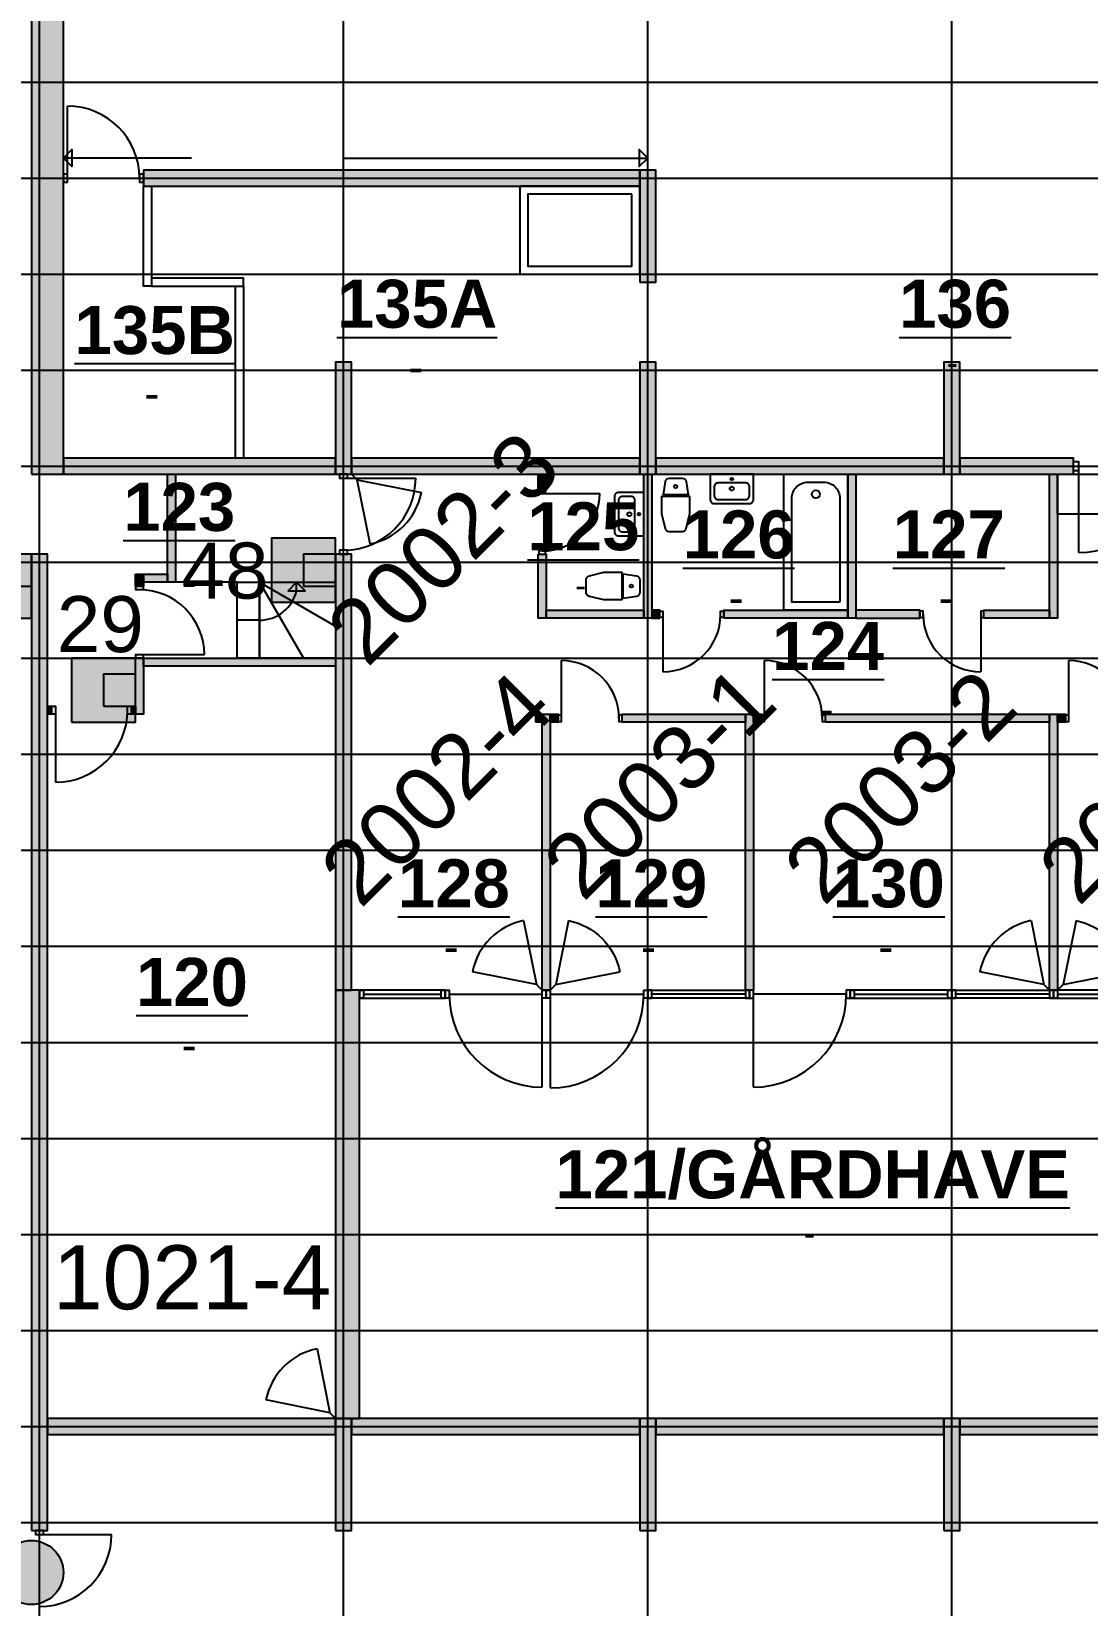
# Model space of a CAD drawing. Header units: millimetres. Extents: x 96064 to 243032, y 44049 to 165007.
# Drawn here: x 163200 to 176394, y 57162 to 76832 of the extents above; entities that cross this region are included whole.
import ezdxf

# ---------------------------------------------------------------- set-up
doc = ezdxf.new("R2010")
doc.units = ezdxf.units.MM
doc.header["$LTSCALE"] = 20
for name, color, linetype in [('-  Lette vægge - nye', 7, 'CONTINUOUS'), ('-  Stueplan eksist', 7, 'CONTINUOUS'), ('-  Trapper', 1, 'CONTINUOUS'), ('- Døre og vinduer', 12, 'CONTINUOUS'), ('- EL og VVS', 4, 'CONTINUOUS'), ('-ADK', 140, 'CONTINUOUS'), ('-Alarm', 20, 'CONTINUOUS'), ('-Dørfølere', 90, 'CONTINUOUS'), ('-Grid', 254, 'CONTINUOUS'), ('-Rum m2', 6, 'CONTINUOUS'), ('-Rumnumre', 6, 'CONTINUOUS'), ('-Skrav. eksist.', 253, 'CONTINUOUS')]:
    doc.layers.add(name, color=color, linetype=linetype)
doc.styles.add('100', font='arial.ttf', dxfattribs={"height": 150})

# ---------------------------------------------------------------- blocks, each defined once
blk = doc.blocks.new('Rumføler')
at = {"layer": '-Alarm'}
blk.add_line((-71, 71), (0, 0), dxfattribs=at)
blk.add_lwpolyline([(-231, 871), (-71, 71), (-871, 231)], dxfattribs=at)
blk.add_arc((-71, 71), 816, 101.3099, 168.6901, dxfattribs=at)
blk = doc.blocks.new('ADK')
at = {"layer": '-ADK'}
h = blk.add_hatch(color=256, dxfattribs=at)
h.dxf.hatch_style = 1
h.paths.add_polyline_path([(-400, -400), (400, -400), (400, 400), (-400, 400)])
blk.add_lwpolyline([(-400, -400), (400, -400), (400, 400), (-400, 400)], close=True, dxfattribs=at)
blk = doc.blocks.new('Dør-sensor')
at = {"layer": '-Dørfølere'}
h = blk.add_hatch(color=256, dxfattribs=at)
h.dxf.hatch_style = 1
edge = h.paths.add_edge_path()
edge.add_arc((0, 0), 400, 0, 360)
blk.add_circle((0, 0), 400, dxfattribs=at)

msp = doc.modelspace()

# ---------------------------------------------------------------- hatches: boundary and pattern name
at = {"layer": '-ADK'}
h = msp.add_hatch(color=256, dxfattribs=at)
h.dxf.hatch_style = 1
h.paths.add_polyline_path([(162800, 69901.6), (163200, 69901.6), (163200, 70301.6), (162800, 70301.6)])
h = msp.add_hatch(color=256, dxfattribs=at)
h.dxf.hatch_style = 1
h.paths.add_polyline_path([(166600, 69900), (167000, 69900), (167000, 70300), (166600, 70300)])
h = msp.add_hatch(color=256, dxfattribs=at)
h.dxf.hatch_style = 1
h.paths.add_polyline_path([(164100, 68400), (164500, 68400), (164500, 68800), (164100, 68800)])
at = {"layer": '-Skrav. eksist.'}
h = msp.add_hatch(color=256, dxfattribs=at)
h.dxf.hatch_style = 1
h.paths.add_polyline_path([(163200, 71300), (163600, 71300), (163600, 85900), (163200, 85900)], flags=17)
h = msp.add_hatch(color=256, dxfattribs=at)
h.dxf.hatch_style = 1
h.paths.add_polyline_path([(163200, 71300), (163600, 71300), (163600, 85900), (163200, 85900)], flags=17)
h = msp.add_hatch(color=256, dxfattribs=at)
h.dxf.hatch_style = 1
h.paths.add_polyline_path([(170800, 74900), (170800, 75100), (164600, 75100), (164600, 74900)], flags=17)
h = msp.add_hatch(color=256, dxfattribs=at)
h.dxf.hatch_style = 1
h.paths.add_polyline_path([(170800, 74900), (170800, 75100), (164600, 75100), (164600, 74900)], flags=17)
h = msp.add_hatch(color=256, dxfattribs=at)
h.dxf.hatch_style = 1
h.paths.add_polyline_path([(170800, 73700), (171000, 73700), (171000, 75100), (170800, 75100)], flags=17)
h = msp.add_hatch(color=256, dxfattribs=at)
h.dxf.hatch_style = 1
h.paths.add_polyline_path([(170800, 73700), (171000, 73700), (171000, 75100), (170800, 75100)], flags=17)
h = msp.add_hatch(color=256, dxfattribs=at)
h.dxf.hatch_style = 1
h.paths.add_polyline_path([(167000, 71300), (167200, 71300), (167200, 72700), (167000, 72700)], flags=17)
h = msp.add_hatch(color=256, dxfattribs=at)
h.dxf.hatch_style = 1
h.paths.add_polyline_path([(167000, 71300), (167200, 71300), (167200, 72700), (167000, 72700)], flags=17)
h = msp.add_hatch(color=256, dxfattribs=at)
h.dxf.hatch_style = 1
h.paths.add_polyline_path([(170800, 71300), (171000, 71300), (171000, 72700), (170800, 72700)], flags=17)
h = msp.add_hatch(color=256, dxfattribs=at)
h.dxf.hatch_style = 1
h.paths.add_polyline_path([(170800, 71300), (171000, 71300), (171000, 72700), (170800, 72700)], flags=17)
h = msp.add_hatch(color=256, dxfattribs=at)
h.dxf.hatch_style = 1
h.paths.add_polyline_path([(174600, 71300), (174800, 71300), (174800, 72700), (174600, 72700)], flags=17)
h = msp.add_hatch(color=256, dxfattribs=at)
h.dxf.hatch_style = 1
h.paths.add_polyline_path([(174600, 71300), (174800, 71300), (174800, 72700), (174600, 72700)], flags=17)
h = msp.add_hatch(color=256, dxfattribs=at)
h.dxf.hatch_style = 1
h.paths.add_polyline_path([(167000, 71300), (167000, 71500), (163600, 71500), (163600, 71300)], flags=17)
h = msp.add_hatch(color=256, dxfattribs=at)
h.dxf.hatch_style = 1
h.paths.add_polyline_path([(167000, 71300), (167000, 71500), (163600, 71500), (163600, 71300)], flags=17)
h = msp.add_hatch(color=256, dxfattribs=at)
h.dxf.hatch_style = 1
h.paths.add_polyline_path([(170800, 71300), (170800, 71500), (167200, 71500), (167200, 71300)], flags=17)
h = msp.add_hatch(color=256, dxfattribs=at)
h.dxf.hatch_style = 1
h.paths.add_polyline_path([(170800, 71300), (170800, 71500), (167200, 71500), (167200, 71300)], flags=17)
h = msp.add_hatch(color=256, dxfattribs=at)
h.dxf.hatch_style = 1
h.paths.add_polyline_path([(174600, 71300), (174600, 71500), (171000, 71500), (171000, 71300)], flags=17)
h = msp.add_hatch(color=256, dxfattribs=at)
h.dxf.hatch_style = 1
h.paths.add_polyline_path([(174600, 71300), (174600, 71500), (171000, 71500), (171000, 71300)], flags=17)
h = msp.add_hatch(color=256, dxfattribs=at)
h.dxf.hatch_style = 1
h.paths.add_polyline_path([(176220, 71300), (176220, 71500), (174800, 71500), (174800, 71300)], flags=17)
h = msp.add_hatch(color=256, dxfattribs=at)
h.dxf.hatch_style = 1
h.paths.add_polyline_path([(176220, 71300), (176220, 71500), (174800, 71500), (174800, 71300)], flags=17)
h = msp.add_hatch(color=256, dxfattribs=at)
h.dxf.hatch_style = 1
h.paths.add_polyline_path([(164900, 71300), (165000, 71300), (165000, 69950), (164900, 69950)], flags=17)
h = msp.add_hatch(color=256, dxfattribs=at)
h.dxf.hatch_style = 1
h.paths.add_polyline_path([(164900, 71300), (165000, 71300), (165000, 69950), (164900, 69950)], flags=17)
h = msp.add_hatch(color=256, dxfattribs=at)
h.dxf.hatch_style = 1
h.paths.add_polyline_path([(169530, 71300), (169630, 71300), (169630, 71100), (169530, 71100)], flags=17)
h = msp.add_hatch(color=256, dxfattribs=at)
h.dxf.hatch_style = 1
h.paths.add_polyline_path([(169530, 71300), (169630, 71300), (169630, 71100), (169530, 71100)], flags=17)
h = msp.add_hatch(color=256, dxfattribs=at)
h.dxf.hatch_style = 1
h.paths.add_polyline_path([(170850, 71300), (170950, 71300), (170950, 69500), (170850, 69500)], flags=17)
h = msp.add_hatch(color=256, dxfattribs=at)
h.dxf.hatch_style = 1
h.paths.add_polyline_path([(170850, 71300), (170950, 71300), (170950, 69500), (170850, 69500)], flags=17)
h = msp.add_hatch(color=256, dxfattribs=at)
h.dxf.hatch_style = 1
h.paths.add_polyline_path([(173400, 71300), (173500, 71300), (173500, 69500), (173400, 69500)], flags=17)
h = msp.add_hatch(color=256, dxfattribs=at)
h.dxf.hatch_style = 1
h.paths.add_polyline_path([(173400, 71300), (173500, 71300), (173500, 69500), (173400, 69500)], flags=17)
h = msp.add_hatch(color=256, dxfattribs=at)
h.dxf.hatch_style = 1
h.paths.add_polyline_path([(175920, 71300), (176020, 71300), (176020, 69500), (175920, 69500)], flags=17)
h = msp.add_hatch(color=256, dxfattribs=at)
h.dxf.hatch_style = 1
h.paths.add_polyline_path([(175920, 71300), (176020, 71300), (176020, 69500), (175920, 69500)], flags=17)
h = msp.add_hatch(color=256, dxfattribs=at)
h.dxf.hatch_style = 1
h.paths.add_polyline_path([(163200, 58100), (163400, 58100), (163400, 70300), (163200, 70300)], flags=17)
h = msp.add_hatch(color=256, dxfattribs=at)
h.dxf.hatch_style = 1
h.paths.add_polyline_path([(163200, 58100), (163400, 58100), (163400, 70300), (163200, 70300)], flags=17)
h = msp.add_hatch(color=256, dxfattribs=at)
h.dxf.hatch_style = 1
h.paths.add_polyline_path([(167000, 64850), (167200, 64850), (167200, 70300), (167000, 70300)], flags=17)
h = msp.add_hatch(color=256, dxfattribs=at)
h.dxf.hatch_style = 1
h.paths.add_polyline_path([(167000, 64850), (167200, 64850), (167200, 70300), (167000, 70300)], flags=17)
h = msp.add_hatch(color=256, dxfattribs=at)
h.dxf.hatch_style = 1
h.paths.add_polyline_path([(169530, 70300), (169630, 70300), (169630, 69500), (169530, 69500)], flags=17)
h = msp.add_hatch(color=256, dxfattribs=at)
h.dxf.hatch_style = 1
h.paths.add_polyline_path([(169530, 70300), (169630, 70300), (169630, 69500), (169530, 69500)], flags=17)
h = msp.add_hatch(color=256, dxfattribs=at)
h.dxf.hatch_style = 1
h.paths.add_polyline_path([(164500, 70050), (164600, 70050), (164600, 69900), (164500, 69900)], flags=17)
h = msp.add_hatch(color=256, dxfattribs=at)
h.dxf.hatch_style = 1
h.paths.add_polyline_path([(164500, 70050), (164600, 70050), (164600, 69900), (164500, 69900)], flags=17)
h = msp.add_hatch(color=256, dxfattribs=at)
h.dxf.hatch_style = 1
h.paths.add_polyline_path([(164600, 69950), (164600, 70050), (164900, 70050), (164900, 69950)], flags=17)
h = msp.add_hatch(color=256, dxfattribs=at)
h.dxf.hatch_style = 1
h.paths.add_polyline_path([(164600, 69950), (164600, 70050), (164900, 70050), (164900, 69950)], flags=17)
h = msp.add_hatch(color=256, dxfattribs=at)
h.dxf.hatch_style = 1
h.paths.add_polyline_path([(169630, 69500), (169630, 69600), (170850, 69600), (170850, 69500)], flags=17)
h = msp.add_hatch(color=256, dxfattribs=at)
h.dxf.hatch_style = 1
h.paths.add_polyline_path([(169630, 69500), (169630, 69600), (170850, 69600), (170850, 69500)], flags=17)
h = msp.add_hatch(color=256, dxfattribs=at)
h.dxf.hatch_style = 1
h.paths.add_polyline_path([(171050, 69500), (171050, 69600), (170950, 69600), (170950, 69500)], flags=17)
h = msp.add_hatch(color=256, dxfattribs=at)
h.dxf.hatch_style = 1
h.paths.add_polyline_path([(171050, 69500), (171050, 69600), (170950, 69600), (170950, 69500)], flags=17)
h = msp.add_hatch(color=256, dxfattribs=at)
h.dxf.hatch_style = 1
h.paths.add_polyline_path([(171850, 69500), (171850, 69600), (173400, 69600), (173400, 69500)], flags=17)
h = msp.add_hatch(color=256, dxfattribs=at)
h.dxf.hatch_style = 1
h.paths.add_polyline_path([(171850, 69500), (171850, 69600), (173400, 69600), (173400, 69500)], flags=17)
h = msp.add_hatch(color=256, dxfattribs=at)
h.dxf.hatch_style = 1
h.paths.add_polyline_path([(174300, 69500), (174300, 69600), (173500, 69600), (173500, 69500)], flags=17)
h = msp.add_hatch(color=256, dxfattribs=at)
h.dxf.hatch_style = 1
h.paths.add_polyline_path([(174300, 69500), (174300, 69600), (173500, 69600), (173500, 69500)], flags=17)
h = msp.add_hatch(color=256, dxfattribs=at)
h.dxf.hatch_style = 1
h.paths.add_polyline_path([(175100, 69500), (175100, 69600), (175920, 69600), (175920, 69500)], flags=17)
h = msp.add_hatch(color=256, dxfattribs=at)
h.dxf.hatch_style = 1
h.paths.add_polyline_path([(175100, 69500), (175100, 69600), (175920, 69600), (175920, 69500)], flags=17)
h = msp.add_hatch(color=256, dxfattribs=at)
h.dxf.hatch_style = 1
h.paths.add_polyline_path([(164500, 69000), (164600, 69000), (164600, 68300), (164500, 68300)], flags=17)
h = msp.add_hatch(color=256, dxfattribs=at)
h.dxf.hatch_style = 1
h.paths.add_polyline_path([(164500, 69000), (164600, 69000), (164600, 68300), (164500, 68300)], flags=17)
h = msp.add_hatch(color=256, dxfattribs=at)
h.dxf.hatch_style = 1
h.paths.add_polyline_path([(164600, 68900), (164600, 69000), (167000, 69000), (167000, 68900)], flags=17)
h = msp.add_hatch(color=256, dxfattribs=at)
h.dxf.hatch_style = 1
h.paths.add_polyline_path([(164600, 68900), (164600, 69000), (167000, 69000), (167000, 68900)], flags=17)
h = msp.add_hatch(color=256, dxfattribs=at)
h.dxf.hatch_style = 1
h.paths.add_polyline_path([(163450, 68300), (163400, 68300), (163400, 68400), (163450, 68400)])
h = msp.add_hatch(color=256, dxfattribs=at)
h.dxf.hatch_style = 1
h.paths.add_polyline_path([(163450, 68300), (163400, 68300), (163400, 68400), (163450, 68400)])
h = msp.add_hatch(color=256, dxfattribs=at)
h.dxf.hatch_style = 1
h.paths.add_polyline_path([(164500, 68300), (164450, 68300), (164450, 68400), (164500, 68400)])
h = msp.add_hatch(color=256, dxfattribs=at)
h.dxf.hatch_style = 1
h.paths.add_polyline_path([(164500, 68300), (164450, 68300), (164450, 68400), (164500, 68400)])
h = msp.add_hatch(color=256, dxfattribs=at)
h.dxf.hatch_style = 1
h.paths.add_polyline_path([(169500, 68200), (169500, 68300), (169580, 68300), (169580, 68200)], flags=17)
h = msp.add_hatch(color=256, dxfattribs=at)
h.dxf.hatch_style = 1
h.paths.add_polyline_path([(169500, 68200), (169500, 68300), (169580, 68300), (169580, 68200)], flags=17)
h = msp.add_hatch(color=256, dxfattribs=at)
h.dxf.hatch_style = 1
h.paths.add_polyline_path([(169580, 68300), (169680, 68300), (169680, 64850), (169580, 64850)], flags=17)
h = msp.add_hatch(color=256, dxfattribs=at)
h.dxf.hatch_style = 1
h.paths.add_polyline_path([(169580, 68300), (169680, 68300), (169680, 64850), (169580, 64850)], flags=17)
h = msp.add_hatch(color=256, dxfattribs=at)
h.dxf.hatch_style = 1
h.paths.add_polyline_path([(169680, 68200), (169680, 68300), (169780, 68300), (169780, 68200)], flags=17)
h = msp.add_hatch(color=256, dxfattribs=at)
h.dxf.hatch_style = 1
h.paths.add_polyline_path([(169680, 68200), (169680, 68300), (169780, 68300), (169780, 68200)], flags=17)
h = msp.add_hatch(color=256, dxfattribs=at)
h.dxf.hatch_style = 1
h.paths.add_polyline_path([(170580, 68200), (170580, 68300), (172120, 68300), (172120, 68200)], flags=17)
h = msp.add_hatch(color=256, dxfattribs=at)
h.dxf.hatch_style = 1
h.paths.add_polyline_path([(170580, 68200), (170580, 68300), (172120, 68300), (172120, 68200)], flags=17)
h = msp.add_hatch(color=256, dxfattribs=at)
h.dxf.hatch_style = 1
h.paths.add_polyline_path([(172120, 68300), (172220, 68300), (172220, 64850), (172120, 64850)], flags=17)
h = msp.add_hatch(color=256, dxfattribs=at)
h.dxf.hatch_style = 1
h.paths.add_polyline_path([(172120, 68300), (172220, 68300), (172220, 64850), (172120, 64850)], flags=17)
h = msp.add_hatch(color=256, dxfattribs=at)
h.dxf.hatch_style = 1
h.paths.add_polyline_path([(172220, 68200), (172220, 68300), (172320, 68300), (172320, 68200)], flags=17)
h = msp.add_hatch(color=256, dxfattribs=at)
h.dxf.hatch_style = 1
h.paths.add_polyline_path([(172220, 68200), (172220, 68300), (172320, 68300), (172320, 68200)], flags=17)
h = msp.add_hatch(color=256, dxfattribs=at)
h.dxf.hatch_style = 1
h.paths.add_polyline_path([(173120, 68200), (173120, 68300), (175920, 68300), (175920, 68200)], flags=17)
h = msp.add_hatch(color=256, dxfattribs=at)
h.dxf.hatch_style = 1
h.paths.add_polyline_path([(173120, 68200), (173120, 68300), (175920, 68300), (175920, 68200)], flags=17)
h = msp.add_hatch(color=256, dxfattribs=at)
h.dxf.hatch_style = 1
h.paths.add_polyline_path([(175920, 68300), (176020, 68300), (176020, 64850), (175920, 64850)], flags=17)
h = msp.add_hatch(color=256, dxfattribs=at)
h.dxf.hatch_style = 1
h.paths.add_polyline_path([(175920, 68300), (176020, 68300), (176020, 64850), (175920, 64850)], flags=17)
h = msp.add_hatch(color=256, dxfattribs=at)
h.dxf.hatch_style = 1
h.paths.add_polyline_path([(176020, 68200), (176020, 68300), (176120, 68300), (176120, 68200)], flags=17)
h = msp.add_hatch(color=256, dxfattribs=at)
h.dxf.hatch_style = 1
h.paths.add_polyline_path([(176020, 68200), (176020, 68300), (176120, 68300), (176120, 68200)], flags=17)
h = msp.add_hatch(color=256, dxfattribs=at)
h.dxf.hatch_style = 1
h.paths.add_polyline_path([(167000, 59500), (167300, 59500), (167300, 64850), (167000, 64850)], flags=17)
h = msp.add_hatch(color=256, dxfattribs=at)
h.dxf.hatch_style = 1
h.paths.add_polyline_path([(167000, 59500), (167300, 59500), (167300, 64850), (167000, 64850)], flags=17)
h = msp.add_hatch(color=256, dxfattribs=at)
h.dxf.hatch_style = 1
h.paths.add_polyline_path([(167000, 59300), (167000, 59500), (163400, 59500), (163400, 59300)], flags=17)
h = msp.add_hatch(color=256, dxfattribs=at)
h.dxf.hatch_style = 1
h.paths.add_polyline_path([(167000, 59300), (167000, 59500), (163400, 59500), (163400, 59300)], flags=17)
h = msp.add_hatch(color=256, dxfattribs=at)
h.dxf.hatch_style = 1
h.paths.add_polyline_path([(167000, 58100), (167200, 58100), (167200, 59500), (167000, 59500)], flags=17)
h = msp.add_hatch(color=256, dxfattribs=at)
h.dxf.hatch_style = 1
h.paths.add_polyline_path([(167000, 58100), (167200, 58100), (167200, 59500), (167000, 59500)], flags=17)
h = msp.add_hatch(color=256, dxfattribs=at)
h.dxf.hatch_style = 1
h.paths.add_polyline_path([(170800, 59300), (170800, 59500), (167200, 59500), (167200, 59300)], flags=17)
h = msp.add_hatch(color=256, dxfattribs=at)
h.dxf.hatch_style = 1
h.paths.add_polyline_path([(170800, 59300), (170800, 59500), (167200, 59500), (167200, 59300)], flags=17)
h = msp.add_hatch(color=256, dxfattribs=at)
h.dxf.hatch_style = 1
h.paths.add_polyline_path([(170800, 58100), (171000, 58100), (171000, 59500), (170800, 59500)], flags=17)
h = msp.add_hatch(color=256, dxfattribs=at)
h.dxf.hatch_style = 1
h.paths.add_polyline_path([(170800, 58100), (171000, 58100), (171000, 59500), (170800, 59500)], flags=17)
h = msp.add_hatch(color=256, dxfattribs=at)
h.dxf.hatch_style = 1
h.paths.add_polyline_path([(174600, 59300), (174600, 59500), (171000, 59500), (171000, 59300)], flags=17)
h = msp.add_hatch(color=256, dxfattribs=at)
h.dxf.hatch_style = 1
h.paths.add_polyline_path([(174600, 59300), (174600, 59500), (171000, 59500), (171000, 59300)], flags=17)
h = msp.add_hatch(color=256, dxfattribs=at)
h.dxf.hatch_style = 1
h.paths.add_polyline_path([(174600, 58100), (174800, 58100), (174800, 59500), (174600, 59500)], flags=17)
h = msp.add_hatch(color=256, dxfattribs=at)
h.dxf.hatch_style = 1
h.paths.add_polyline_path([(174600, 58100), (174800, 58100), (174800, 59500), (174600, 59500)], flags=17)
h = msp.add_hatch(color=256, dxfattribs=at)
h.dxf.hatch_style = 1
h.paths.add_polyline_path([(178400, 59300), (178400, 59500), (174800, 59500), (174800, 59300)], flags=17)
h = msp.add_hatch(color=256, dxfattribs=at)
h.dxf.hatch_style = 1
h.paths.add_polyline_path([(178400, 59300), (178400, 59500), (174800, 59500), (174800, 59300)], flags=17)

# ---------------------------------------------------------------- linework, layer by layer
at = {"layer": '-  Lette vægge - nye'}
for points in [[(164600, 74900), (164700, 74900), (164700, 73650), (164600, 73650)], [(164700, 73650), (165850, 73650), (165850, 73750), (164700, 73750)], [(165750, 73650), (165850, 73650), (165850, 71500), (165750, 71500)]]:
    msp.add_lwpolyline(points, close=True, dxfattribs=at)
at = {"layer": '-  Stueplan eksist'}
for points in [[(163200, 71300), (163600, 71300), (163600, 85900), (163200, 85900)], [(170800, 74900), (170800, 75100), (164600, 75100), (164600, 74900)], [(170800, 73700), (171000, 73700), (171000, 75100), (170800, 75100)], [(170800, 74900), (169300, 74900), (169300, 73800), (170800, 73800)], [(170700, 74800), (169400, 74800), (169400, 73900), (170700, 73900)], [(167000, 71300), (167200, 71300), (167200, 72700), (167000, 72700)], [(170800, 71300), (171000, 71300), (171000, 72700), (170800, 72700)], [(174600, 71300), (174800, 71300), (174800, 72700), (174600, 72700)], [(167000, 71300), (167000, 71500), (163600, 71500), (163600, 71300)], [(170800, 71300), (170800, 71500), (167200, 71500), (167200, 71300)], [(174600, 71300), (174600, 71500), (171000, 71500), (171000, 71300)], [(176220, 71300), (176220, 71500), (174800, 71500), (174800, 71300)], [(164900, 71300), (165000, 71300), (165000, 69950), (164900, 69950)], [(169530, 71300), (169630, 71300), (169630, 71100), (169530, 71100)], [(170850, 71300), (170950, 71300), (170950, 69500), (170850, 69500)], [(173400, 71300), (173500, 71300), (173500, 69500), (173400, 69500)], [(175920, 71300), (176020, 71300), (176020, 69500), (175920, 69500)], [(163200, 58100), (163400, 58100), (163400, 70300), (163200, 70300)], [(167000, 64850), (167200, 64850), (167200, 70300), (167000, 70300)], [(169530, 70300), (169630, 70300), (169630, 69500), (169530, 69500)], [(164500, 70050), (164600, 70050), (164600, 69900), (164500, 69900)], [(164600, 69950), (164600, 70050), (164900, 70050), (164900, 69950)], [(169630, 69500), (169630, 69600), (170850, 69600), (170850, 69500)], [(171050, 69500), (171050, 69600), (170950, 69600), (170950, 69500)], [(171850, 69500), (171850, 69600), (173400, 69600), (173400, 69500)], [(174300, 69500), (174300, 69600), (173500, 69600), (173500, 69500)], [(175100, 69500), (175100, 69600), (175920, 69600), (175920, 69500)], [(164500, 69000), (164600, 69000), (164600, 68300), (164500, 68300)], [(164600, 68900), (164600, 69000), (167000, 69000), (167000, 68900)], [(163450, 68300), (163400, 68300), (163400, 68400), (163450, 68400)], [(164500, 68300), (164450, 68300), (164450, 68400), (164500, 68400)], [(169500, 68200), (169500, 68300), (169580, 68300), (169580, 68200)], [(169580, 68300), (169680, 68300), (169680, 64850), (169580, 64850)], [(169680, 68200), (169680, 68300), (169780, 68300), (169780, 68200)], [(170580, 68200), (170580, 68300), (172120, 68300), (172120, 68200)], [(172120, 68300), (172220, 68300), (172220, 64850), (172120, 64850)], [(172220, 68200), (172220, 68300), (172320, 68300), (172320, 68200)], [(173120, 68200), (173120, 68300), (175920, 68300), (175920, 68200)], [(175920, 68300), (176020, 68300), (176020, 64850), (175920, 64850)], [(176020, 68200), (176020, 68300), (176120, 68300), (176120, 68200)], [(167000, 59500), (167300, 59500), (167300, 64850), (167000, 64850)], [(167000, 59300), (167000, 59500), (163400, 59500), (163400, 59300)], [(167000, 58100), (167200, 58100), (167200, 59500), (167000, 59500)], [(170800, 59300), (170800, 59500), (167200, 59500), (167200, 59300)], [(170800, 58100), (171000, 58100), (171000, 59500), (170800, 59500)], [(174600, 59300), (174600, 59500), (171000, 59500), (171000, 59300)], [(174600, 58100), (174800, 58100), (174800, 59500), (174600, 59500)], [(178400, 59300), (178400, 59500), (174800, 59500), (174800, 59300)]]:
    msp.add_lwpolyline(points, close=True, dxfattribs=at)
at = {"layer": '-  Trapper'}
for p, q in [((165770, 69950), (165000, 69950)), ((166050, 69950), (166598.5, 69000)), ((166050, 69950), (167000, 69401.5)), ((166050, 69475), (165770, 69475))]:
    msp.add_line(p, q, dxfattribs=at)
for points in [[(176020, 71300), (177420, 71300), (177420, 70800), (176020, 70800)], [(166050, 69000), (165770, 69000), (165770, 69950), (166050, 69950)], [(167000, 69000), (166050, 69000), (166050, 69950), (167000, 69950)]]:
    msp.add_lwpolyline(points, close=True, dxfattribs=at)
msp.add_lwpolyline([(166513, 69843.9), (166513, 69950), (166406.9, 69843.9), (166619.1, 69843.9), (166513, 69950)], dxfattribs=at)
msp.add_arc((166050, 69950), 475, 270, 347.09725, dxfattribs=at)
at = {"layer": '- Døre og vinduer'}
for p, q in [((163650, 75000), (163650, 75900)), ((167100, 71250), (168000, 71250)), ((176280, 71400), (176280, 70320)), ((169580, 71060), (170300, 71060)), ((171090, 69550), (171090, 68830)), ((175060, 69550), (175060, 68830)), ((164550, 69045), (165360, 69045)), ((169820, 68250), (169820, 68970)), ((172360, 68250), (172360, 68970)), ((176160, 68250), (176160, 68970)), ((163500, 68350), (163500, 67450)), ((167350, 64800), (168320, 64800)), ((168420, 64800), (169580, 64800)), ((169580, 63640), (169580, 64800)), ((169680, 64800), (170850, 64800)), ((169680, 64800), (169680, 63630)), ((172120, 64800), (170950, 64800)), ((173380, 64800), (172220, 64800)), ((172220, 63640), (172220, 64800)), ((173480, 64800), (174650, 64800)), ((175920, 64800), (174750, 64800)), ((176020, 64800), (177180, 64800)), ((163300, 58050), (164200, 58050))]:
    msp.add_line(p, q, dxfattribs=at)
for points in [[(165200, 75250), (163600, 75250), (163706.1, 75356.1), (163706.1, 75143.9), (163600, 75250)], [(167100, 75250), (170900, 75250), (170793.9, 75356.1), (170793.9, 75143.9), (170900, 75250)]]:
    msp.add_lwpolyline(points, dxfattribs=at)
for points in [[(163650, 75050), (163600, 75050), (163600, 74950), (163650, 74950)], [(164600, 75050), (164550, 75050), (164550, 74950), (164600, 74950)], [(176280, 71340), (176220, 71340), (176220, 71460), (176280, 71460)], [(167150, 71250), (167150, 71300), (167050, 71300), (167050, 71250)], [(169620, 71060), (169620, 71100), (169540, 71100), (169540, 71060)], [(167150, 70300), (167150, 70350), (167050, 70350), (167050, 70300)], [(169620, 70300), (169620, 70340), (169540, 70340), (169540, 70300)], [(164595, 69900), (164595, 69855), (164505, 69855), (164505, 69900)], [(171090, 69510), (171050, 69510), (171050, 69590), (171090, 69590)], [(171850, 69510), (171810, 69510), (171810, 69590), (171850, 69590)], [(174300, 69510), (174340, 69510), (174340, 69590), (174300, 69590)], [(175060, 69510), (175100, 69510), (175100, 69590), (175060, 69590)], [(164595, 69045), (164595, 69000), (164505, 69000), (164505, 69045)], [(163500, 68300), (163450, 68300), (163450, 68400), (163500, 68400)], [(164450, 68300), (164400, 68300), (164400, 68400), (164450, 68400)], [(169820, 68290), (169780, 68290), (169780, 68210), (169820, 68210)], [(170580, 68290), (170540, 68290), (170540, 68210), (170580, 68210)], [(172360, 68290), (172320, 68290), (172320, 68210), (172360, 68210)], [(173120, 68290), (173080, 68290), (173080, 68210), (173120, 68210)], [(176160, 68290), (176120, 68290), (176120, 68210), (176160, 68210)], [(168370, 64750), (168370, 64850), (167300, 64850), (167300, 64750)], [(167300, 64750), (167300, 64850), (167350, 64850), (167350, 64750)], [(168320, 64750), (168320, 64850), (168370, 64850), (168370, 64750)], [(168370, 64750), (168370, 64850), (168420, 64850), (168420, 64750)], [(169580, 64750), (169580, 64850), (169630, 64850), (169630, 64750)], [(169630, 64750), (169630, 64850), (169680, 64850), (169680, 64750)], [(170850, 64750), (170850, 64850), (170900, 64850), (170900, 64750)], [(170900, 64750), (170900, 64850), (172170, 64850), (172170, 64750)], [(170950, 64750), (170950, 64850), (170900, 64850), (170900, 64750)], [(172170, 64750), (172170, 64850), (172120, 64850), (172120, 64750)], [(172220, 64750), (172220, 64850), (172170, 64850), (172170, 64750)], [(173430, 64750), (173430, 64850), (173380, 64850), (173380, 64750)], [(174700, 64750), (174700, 64850), (173430, 64850), (173430, 64750)], [(173430, 64750), (173430, 64850), (173480, 64850), (173480, 64750)], [(174650, 64750), (174650, 64850), (174700, 64850), (174700, 64750)], [(174700, 64750), (174700, 64850), (175970, 64850), (175970, 64750)], [(174750, 64750), (174750, 64850), (174700, 64850), (174700, 64750)], [(175970, 64750), (175970, 64850), (175920, 64850), (175920, 64750)], [(177230, 64750), (177230, 64850), (175970, 64850), (175970, 64750)], [(175970, 64750), (175970, 64850), (176020, 64850), (176020, 64750)], [(163350, 58050), (163350, 58100), (163250, 58100), (163250, 58050)]]:
    msp.add_lwpolyline(points, close=True, dxfattribs=at)
for centre, radius, start, end in [((163650, 75000), 900, 0, 90), ((167100, 71250), 900, 270, 0), ((176280, 71400), 1080, 270, 0), ((169580, 71060), 720, 270, 0), ((164550, 69045), 810, 0, 90), ((171090, 69550), 720, 270, 0), ((175060, 69550), 720, 180, 270), ((169820, 68250), 720, 0, 90), ((172360, 68250), 720, 0, 90), ((176160, 68250), 720, 0, 90), ((163500, 68350), 900, 270, 0), ((169580, 64800), 1160, 180, 270), ((169680, 64800), 1170, 270, 360), ((172220, 64800), 1160, 270, 0), ((163300, 58050), 900, 270, 0)]:
    msp.add_arc(centre, radius, start, end, dxfattribs=at)
at = {"layer": '- EL og VVS'}
for points in [[(171096, 71042.6), (171119.8, 71207.2, -0.3727468), (171169.3, 71250), (171330.7, 71250, -0.3727468), (171380.2, 71207.2), (171404, 71042.6)], [(172222.2, 71300), (171677.8, 71300), (171677.8, 70984.6, 0.4142136), (171727.8, 70934.6), (172172.2, 70934.6, 0.4142136), (172222.2, 70984.6)], [(170850, 70527.8), (170850, 71072.2), (170534.6, 71072.2, 0.4142136), (170484.6, 71022.2), (170484.6, 70577.8, 0.4142136), (170534.6, 70527.8)], [(170740, 70627.8), (170740, 70972.2, 0.4142136), (170690, 71022.2), (170584.6, 71022.2, 0.4142136), (170534.6, 70972.2), (170534.6, 70627.8, 0.4142136), (170584.6, 70577.8), (170690, 70577.8, 0.4142136)], [(171076.6, 70801.7), (171076.6, 71024.8), (171421.4, 71024.8), (171421.4, 70801.7), (171377.2, 70621.9, -0.3755888), (171327.7, 70578.6), (171170.3, 70578.6, -0.3755888), (171120.8, 70621.9)], [(172122.2, 71190), (171777.8, 71190, 0.4142136), (171727.8, 71140), (171727.8, 71034.6, 0.4142136), (171777.8, 70984.6), (172122.2, 70984.6, 0.4142136), (172172.2, 71034.6), (172172.2, 71140, 0.4142136)], [(173300, 69700), (172700, 69700), (172700, 71000, -0.4142136), (172900, 71200), (173100, 71200, -0.4142136), (173300, 71000)], [(170351.7, 70073.4), (170574.8, 70073.4), (170574.8, 69728.6), (170351.7, 69728.6), (170171.9, 69772.8, -0.3755888), (170128.6, 69822.3), (170128.6, 69979.7, -0.3755888), (170171.9, 70029.2)], [(170592.6, 70054), (170757.2, 70030.2, -0.3727468), (170800, 69980.7), (170800, 69819.3, -0.3727468), (170757.2, 69769.8), (170592.6, 69746)]]:
    msp.add_lwpolyline(points, format="xyb", close=True, dxfattribs=at)
msp.add_lwpolyline([(173400, 69600), (172600, 69600), (172600, 71300), (173400, 71300)], close=True, dxfattribs=at)
for centre, radius in [((171949.9, 71240), 15), ((171248.1, 71145), 20), ((171949.9, 71120), 25), ((173000, 71050), 50), ((170670, 70800.1), 25), ((170790, 70800.1), 15), ((170695, 69901.9), 20)]:
    msp.add_circle(centre, radius, dxfattribs=at)
at = {"layer": '-ADK'}
for points in [[(162800, 69901.6), (163200, 69901.6), (163200, 70301.6), (162800, 70301.6)], [(166600, 69900), (167000, 69900), (167000, 70300), (166600, 70300)], [(164100, 68400), (164500, 68400), (164500, 68800), (164100, 68800)]]:
    msp.add_lwpolyline(points, close=True, dxfattribs=at)
at = {"layer": '-Grid', "color": 251}
for p, q in [((163300, 47600), (163300, 163600)), ((167100, 47600), (167100, 163600)), ((170900, 47600), (170900, 163600)), ((174700, 47600), (174700, 163600)), ((147100, 76200), (192300, 76200)), ((147100, 75000), (192300, 75000)), ((147100, 73800), (192300, 73800)), ((147100, 72600), (192300, 72600)), ((147100, 71400), (192300, 71400)), ((147100, 70200), (192300, 70200)), ((147100, 69000), (192300, 69000)), ((147100, 67800), (192300, 67800)), ((147100, 66600), (192300, 66600)), ((147100, 65400), (192300, 65400)), ((147100, 64200), (192300, 64200)), ((147100, 63000), (192300, 63000)), ((147100, 61800), (192300, 61800)), ((147100, 60600), (192300, 60600)), ((147100, 59400), (192300, 59400)), ((147100, 58200), (192300, 58200))]:
    msp.add_line(p, q, dxfattribs=at)

# ---------------------------------------------------------------- block references
at = {"layer": '-Dørfølere', "rotation": 180}
msp.add_blockref('Rumføler', (167200, 71300), dxfattribs=at)
at = {"layer": '-Dørfølere'}
for name, p in [('ADK', (166600, 70100)), ('ADK', (162800, 69901.6)), ('ADK', (164100, 68600)), ('Rumføler', (169580, 64850)), ('Rumføler', (175920, 64850)), ('Rumføler', (167000, 59500)), ('Dør-sensor', (163198, 57575))]:
    msp.add_blockref(name, p, dxfattribs=at)
at = {"layer": '-Dørfølere', "xscale": -1}
for p in [(169680, 64850), (176020, 64850)]:
    msp.add_blockref('Rumføler', p, dxfattribs=at)

# ---------------------------------------------------------------- texts
at = {"layer": '-ADK', "char_height": 700, "attachment_point": 1, "style": '100'}
for s, insert in [('\\pi547.33;48', (164526, 70445)), ('\\pi555.45;29', (162961, 69776))]:
    msp.add_mtext_dynamic_manual_height_columns(s, width=2127, gutter_width=750, heights=[0], dxfattribs=dict(at, insert=insert))
at = {"layer": '-Alarm', "char_height": 800, "attachment_point": 1, "rotation": 45, "style": '100'}
for s, insert in [('\\pi-634.73;2002-3', (167276.3, 69884.3)), ('\\pi-633.09;2002-4', (167192.8, 66871.5)), ('\\pi-557.51;2003-1', (169921, 66900)), ('\\pi-630.63;2003-2', (172980, 66900)), ('\\pi-634.73;2003-3', (176166, 66900))]:
    msp.add_mtext_dynamic_manual_height_columns(s, width=2127, gutter_width=750, heights=[0], dxfattribs=dict(at, insert=insert))
at = {"layer": '-Alarm', "insert": (164055, 61664), "char_height": 800, "attachment_point": 1, "style": '100'}
msp.add_mtext_dynamic_manual_height_columns('\\pi-588.61;1021-4', width=2127, gutter_width=750, heights=[0], dxfattribs=at)
at = {"layer": '-Rum m2', "color": 6, "attachment_point": 1, "style": '100'}
for s, insert, char_height in [('\\pi808.06;-', (167100, 72842), 400), ('\\pi826.92;-', (173808, 72842), 300), ('\\pi808.06;-', (163803, 72513), 400), ('\\pi808.06;-', (164268, 70157), 400), ('\\pi826.92;-', (169165, 70061), 300), ('\\pi808.06;-', (171104, 69959.1), 400), ('\\pi808.06;-', (173726, 69959.1), 400), ('\\pi808.06;-', (172228, 68566), 400), ('\\pi808.06;-', (167542, 65599), 400), ('\\pi808.06;-', (170008, 65599), 400), ('\\pi808.06;-', (172974, 65599), 400), ('\\pi808.06;-', (164268, 64367), 400), ('\\pi826.92;-', (172024, 61962), 300)]:
    msp.add_mtext_dynamic_manual_height_columns(s, width=1767, gutter_width=750, heights=[0], dxfattribs=dict(at, insert=insert, char_height=char_height))
at = {"layer": '-Rumnumre', "color": 6, "char_height": 600, "attachment_point": 1, "style": '100'}
for s, insert in [('\\pi-83.621;{\\fArial|b1|i0|c0|p34;\\L135A}', (167100, 73730)), ('\\pi232.34;{\\fArial|b1|i0|c0|p34;\\L136}', (173808, 73730)), ('\\pi-64.59;{\\fArial|b1|i0|c0|p34;\\L135B}', (163803, 73401)), ('\\pi235.41;{\\fArial|b1|i0|c0|p34;\\L123}', (164112, 71192)), ('\\pi230.09;{\\fArial|b1|i0|c0|p34;\\L125}', (169165, 70949)), ('\\pi232.34;{\\fArial|b1|i0|c0|p34;\\L126}', (171104, 70847.1)), ('\\pi236.02;{\\fArial|b1|i0|c0|p34;\\L127}', (173726, 70847.1)), ('\\pi227.02;{\\fArial|b1|i0|c0|p34;\\L124}', (172228, 69454)), ('\\pi236.23;{\\fArial|b1|i0|c0|p34;\\L128}', (167542, 66487)), ('\\pi236.84;{\\fArial|b1|i0|c0|p34;\\L129}', (170008, 66487)), ('\\pi238.07;{\\fArial|b1|i0|c0|p34;\\L130}', (172974, 66487)), ('\\pi238.07;{\\fArial|b1|i0|c0|p34;\\L120}', (164268, 65255)), ('\\pi-2276.5;{\\fArial|b1|i0|c0|p34;\\L121/GÅRDHAVE}', (172024, 62850))]:
    msp.add_mtext_dynamic_manual_height_columns(s, width=1767, gutter_width=750, heights=[0], dxfattribs=dict(at, insert=insert))

doc.saveas('drawing.dxf')
